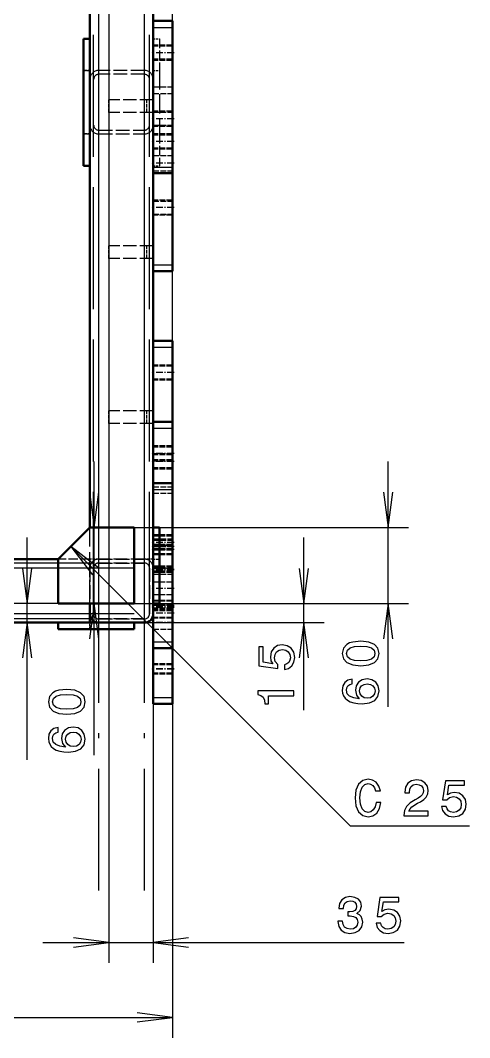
# Model space of a CAD drawing. Extents: x 0 to 1189, y 0 to 841.
# Drawn here: x 1038.4 to 1082.6, y 398.6 to 498.8 of the extents above; entities that cross this region are included whole.
import ezdxf

# ---------------------------------------------------------------- set-up
doc = ezdxf.new("R2010")
doc.units = 0
doc.linetypes.add('DASHDOT', pattern=[18.5, 12, -3, 0.5, -3])
doc.linetypes.add('DASHED', pattern=[15, 12, -3])

msp = doc.modelspace()

# ---------------------------------------------------------------- linework, layer by layer
at = {"color": 7, "linetype": 'DASHDOT', "lineweight": 25}
for p, q in [((1046.1, 413.09), (1046.1, 729.59)), ((1050.6, 413.09), (1050.6, 729.59)), ((1049.6, 444.84), (997.1, 444.84)), ((1049.6, 440.34), (997.1, 440.34))]:
    msp.add_line(p, q, dxfattribs=at)
at = {"color": 7, "lineweight": 25}
for p, q in [((1051.47, 436.97), (1051.47, 724.18)), ((1053.35, 436.97), (1053.35, 724.18)), ((1050.6, 439.47), (1050.6, 703.22)), ((1047.1, 672.47), (1047.1, 405.96)), ((1051.47, 659.47), (1051.47, 405.96)), ((1046.1, 448.84), (1046.1, 565.09)), ((1051.47, 498.09), (1053.35, 498.09)), ((1051.47, 484.34), (1053.35, 484.34)), ((1051.47, 474.72), (1053.35, 474.72)), ((1051.47, 466.59), (1053.35, 466.59)), ((1051.47, 458.62), (1053.35, 458.62)), ((1045.66, 426.42), (1045.66, 455.34)), ((1074.61, 431.18), (1074.61, 455.34)), ((1051.47, 452.59), (1053.35, 452.59)), ((1049.6, 448.84), (1076.61, 448.84)), ((1039.06, 425.96), (1039.06, 447.84)), ((1066.3, 430.85), (1066.3, 447.84)), ((1043.35, 446.97), (1070.86, 419.46)), ((1042.1, 444.84), (1004.6, 444.84)), ((1042.1, 441.34), (1037.06, 441.34)), ((1046.1, 439.47), (1046.1, 441.34)), ((1049.6, 441.34), (1068.3, 441.34)), ((1049.6, 441.34), (1076.61, 441.34)), ((1045.22, 440.34), (1001.47, 440.34)), ((1049.6, 439.47), (1068.3, 439.47)), ((1051.47, 437.59), (1053.35, 437.59)), ((1051.47, 432.09), (1053.35, 432.09)), ((1053.35, 432.09), (1053.35, 398.6)), ((1070.86, 419.46), (1082.63, 419.46)), ((1040.6, 407.96), (1076.18, 407.96)), ((993.35, 400.6), (1053.35, 400.6))]:
    msp.add_line(p, q, dxfattribs=at)
at = {"color": 7, "linetype": 'DASHED', "lineweight": 25}
for p, q in [((1045.6, 440.34), (1045.6, 702.34)), ((1046.1, 439.47), (1046.1, 703.22)), ((1046.1, 439.84), (1046.1, 702.84)), ((1046.1, 439.84), (1046.1, 702.84)), ((1050.6, 439.47), (1050.6, 703.22)), ((1050.6, 439.84), (1050.6, 702.84)), ((1050.6, 439.84), (1050.6, 702.84)), ((1051.1, 440.34), (1051.1, 702.34)), ((1046.1, 445.34), (1046.1, 697.34)), ((1046.1, 445.34), (1046.1, 697.34)), ((1050.6, 445.34), (1050.6, 697.34)), ((1050.6, 445.34), (1050.6, 697.34)), ((1046.1, 445.72), (1046.1, 696.97)), ((1046.1, 445.72), (1046.1, 696.97)), ((1050.6, 445.72), (1050.6, 696.97)), ((1050.6, 445.72), (1050.6, 696.97)), ((1046.1, 445.72), (1046.1, 568.22)), ((1046.1, 445.72), (1046.1, 568.22)), ((1046.1, 445.72), (1046.1, 568.22)), ((1046.1, 445.72), (1046.1, 568.22)), ((1050.6, 445.72), (1050.6, 568.22)), ((1050.6, 445.72), (1050.6, 568.22)), ((1050.6, 445.72), (1050.6, 568.22)), ((1050.6, 445.72), (1050.6, 568.22)), ((1045.22, 445.34), (1001.47, 445.34)), ((1045.22, 444.84), (1001.47, 444.84)), ((1045.22, 444.84), (1001.47, 444.84)), ((1045.22, 444.84), (1001.47, 444.84)), ((1045.22, 440.34), (1001.47, 440.34)), ((1045.22, 440.34), (1001.47, 440.34)), ((1045.22, 440.34), (1001.47, 440.34)), ((1045.22, 439.84), (1001.47, 439.84))]:
    msp.add_line(p, q, dxfattribs=at)
at = {"color": 7, "lineweight": 50}
for p, q in [((1045.22, 448.84), (1045.22, 565.09)), ((1051.47, 440.34), (1051.47, 547.84)), ((1051.47, 498.72), (1051.47, 498.09)), ((1051.47, 498.72), (1053.35, 498.72)), ((1051.47, 498.09), (1051.47, 484.34)), ((1053.35, 498.72), (1053.35, 498.09)), ((1053.35, 498.09), (1053.35, 484.34)), ((1045.22, 496.97), (1044.6, 496.97)), ((1044.6, 484.47), (1044.6, 496.97)), ((1045.22, 484.47), (1044.6, 484.47)), ((1051.47, 484.34), (1051.47, 483.72)), ((1053.35, 484.34), (1053.35, 483.72)), ((1051.47, 483.72), (1053.35, 483.72)), ((1053.35, 483.72), (1053.35, 474.72)), ((1051.47, 474.09), (1053.35, 474.09)), ((1053.35, 474.72), (1053.35, 474.09)), ((1051.47, 467.22), (1053.35, 467.22)), ((1053.35, 467.22), (1053.35, 466.59)), ((1053.35, 466.59), (1053.35, 459.24)), ((1051.47, 459.24), (1053.35, 459.24)), ((1053.35, 459.24), (1053.35, 458.62)), ((1053.35, 458.62), (1053.35, 453.22)), ((1051.47, 453.22), (1053.35, 453.22)), ((1053.35, 453.22), (1053.35, 452.59)), ((1053.35, 452.59), (1053.35, 437.59)), ((1042.1, 445.72), (1045.22, 448.84)), ((1045.22, 448.84), (1049.6, 448.84)), ((1049.6, 448.84), (1049.6, 441.34)), ((1051.47, 448.84), (1051.47, 441.34)), ((1051.47, 448.84), (1052.1, 448.84)), ((1052.1, 448.84), (1052.1, 441.34)), ((1042.1, 445.72), (1004.6, 445.72)), ((1042.1, 441.34), (1042.1, 445.72)), ((1049.6, 441.34), (1042.1, 441.34)), ((1045.22, 440.34), (1045.22, 441.34)), ((1045.22, 440.34), (1045.22, 441.34)), ((1051.47, 441.34), (1051.47, 440.34)), ((1051.47, 441.34), (1052.1, 441.34)), ((1045.22, 440.34), (1045.22, 439.47)), ((1051.47, 440.34), (1051.47, 437.59)), ((1045.22, 439.47), (1001.47, 439.47)), ((1042.1, 438.84), (1042.1, 439.47)), ((1042.1, 438.84), (1049.6, 438.84)), ((1045.22, 439.47), (1046.09, 439.47)), ((1050.6, 439.47), (1046.1, 439.47)), ((1046.1, 439.47), (1050.6, 439.47)), ((1049.6, 438.84), (1049.6, 439.47)), ((1051.47, 437.59), (1051.47, 436.97)), ((1051.47, 436.97), (1053.35, 436.97)), ((1051.47, 436.97), (1051.47, 432.09)), ((1053.35, 437.59), (1053.35, 436.97)), ((1053.35, 436.97), (1053.35, 432.09)), ((1051.47, 432.09), (1051.47, 431.47)), ((1053.35, 432.09), (1053.35, 431.47)), ((1051.47, 431.47), (1053.35, 431.47)), ((1051.47, 431.47), (1051.47, 431.47)), ((1051.47, 431.47), (1053.35, 431.47)), ((1053.35, 431.47), (1053.35, 431.47))]:
    msp.add_line(p, q, dxfattribs=at)
at = {"color": 7, "linetype": 'DASHED', "lineweight": 25, "ltscale": 0.046875}
for p, q in [((1051.47, 498.09), (1053.35, 498.09)), ((1051.47, 498.09), (1053.35, 498.09)), ((1051.47, 498.09), (1053.35, 498.09)), ((1053.35, 496.34), (1051.47, 496.34)), ((1053.35, 496.34), (1051.47, 496.34)), ((1053.35, 496.34), (1051.47, 496.34)), ((1053.35, 496.34), (1051.47, 496.34)), ((1053.35, 496.34), (1051.47, 496.34)), ((1053.35, 496.34), (1051.47, 496.34)), ((1053.35, 496.23), (1051.47, 496.23)), ((1053.35, 496.23), (1051.47, 496.23)), ((1053.35, 496.23), (1051.47, 496.23)), ((1053.35, 496.23), (1051.47, 496.23)), ((1053.35, 494.96), (1051.47, 494.96)), ((1053.35, 494.96), (1051.47, 494.96)), ((1053.35, 494.96), (1051.47, 494.96)), ((1053.35, 494.96), (1051.47, 494.96)), ((1053.35, 494.84), (1051.47, 494.84)), ((1053.35, 494.84), (1051.47, 494.84)), ((1053.35, 494.84), (1051.47, 494.84)), ((1053.35, 494.84), (1051.47, 494.84)), ((1053.35, 494.84), (1051.47, 494.84)), ((1053.35, 494.84), (1051.47, 494.84)), ((1051.47, 492.22), (1053.35, 492.22)), ((1051.47, 491.59), (1053.35, 491.59)), ((1051.47, 491.59), (1053.35, 491.59)), ((1053.35, 489.84), (1051.47, 489.84)), ((1053.35, 489.84), (1051.47, 489.84)), ((1051.47, 489.73), (1053.35, 489.73)), ((1051.47, 489.73), (1053.35, 489.73)), ((1051.47, 488.46), (1053.35, 488.46)), ((1051.47, 488.46), (1053.35, 488.46)), ((1053.35, 488.34), (1051.47, 488.34)), ((1053.35, 488.34), (1051.47, 488.34)), ((1053.35, 487.59), (1051.47, 487.59)), ((1053.35, 487.59), (1051.47, 487.59)), ((1053.35, 487.59), (1051.47, 487.59)), ((1053.35, 487.59), (1051.47, 487.59)), ((1053.35, 487.59), (1051.47, 487.59)), ((1053.35, 487.59), (1051.47, 487.59)), ((1053.35, 487.48), (1051.47, 487.48)), ((1053.35, 487.48), (1051.47, 487.48)), ((1053.35, 487.48), (1051.47, 487.48)), ((1053.35, 487.48), (1051.47, 487.48)), ((1053.35, 486.21), (1051.47, 486.21)), ((1053.35, 486.21), (1051.47, 486.21)), ((1053.35, 486.21), (1051.47, 486.21)), ((1053.35, 486.21), (1051.47, 486.21)), ((1053.35, 486.09), (1051.47, 486.09)), ((1053.35, 486.09), (1051.47, 486.09)), ((1053.35, 486.09), (1051.47, 486.09)), ((1053.35, 486.09), (1051.47, 486.09)), ((1053.35, 486.09), (1051.47, 486.09)), ((1053.35, 486.09), (1051.47, 486.09)), ((1051.47, 485.47), (1053.35, 485.47)), ((1051.47, 485.47), (1053.35, 485.47)), ((1051.47, 484.34), (1053.35, 484.34)), ((1051.47, 484.34), (1053.35, 484.34)), ((1051.47, 484.34), (1053.35, 484.34)), ((1051.47, 483.97), (1053.35, 483.97)), ((1051.47, 483.97), (1053.35, 483.97)), ((1053.35, 481.09), (1051.47, 481.09)), ((1053.35, 481.09), (1051.47, 481.09)), ((1051.47, 480.98), (1053.35, 480.98)), ((1051.47, 480.98), (1053.35, 480.98)), ((1051.47, 479.71), (1053.35, 479.71)), ((1051.47, 479.71), (1053.35, 479.71)), ((1053.35, 479.59), (1051.47, 479.59)), ((1053.35, 479.59), (1051.47, 479.59)), ((1051.47, 474.72), (1053.35, 474.72)), ((1051.47, 466.59), (1053.35, 466.59)), ((1053.35, 464.84), (1051.47, 464.84)), ((1053.35, 464.84), (1051.47, 464.84)), ((1053.35, 464.84), (1051.47, 464.84)), ((1053.35, 464.73), (1051.47, 464.73)), ((1053.35, 464.73), (1051.47, 464.73)), ((1053.35, 463.46), (1051.47, 463.46)), ((1053.35, 463.46), (1051.47, 463.46)), ((1053.35, 463.34), (1051.47, 463.34)), ((1053.35, 463.34), (1051.47, 463.34)), ((1053.35, 463.34), (1051.47, 463.34)), ((1051.47, 458.62), (1053.35, 458.62)), ((1053.35, 456.87), (1051.47, 456.87)), ((1053.35, 456.87), (1051.47, 456.87)), ((1053.35, 456.87), (1051.47, 456.87)), ((1053.35, 456.75), (1051.47, 456.75)), ((1053.35, 456.75), (1051.47, 456.75)), ((1053.35, 456.09), (1051.47, 456.09)), ((1053.35, 456.09), (1051.47, 456.09)), ((1053.35, 456.09), (1051.47, 456.09)), ((1053.35, 455.98), (1051.47, 455.98)), ((1053.35, 455.98), (1051.47, 455.98)), ((1053.35, 455.49), (1051.47, 455.49)), ((1053.35, 455.49), (1051.47, 455.49)), ((1053.35, 455.37), (1051.47, 455.37)), ((1053.35, 455.37), (1051.47, 455.37)), ((1053.35, 455.37), (1051.47, 455.37)), ((1053.35, 454.71), (1051.47, 454.71)), ((1053.35, 454.71), (1051.47, 454.71)), ((1053.35, 454.59), (1051.47, 454.59)), ((1053.35, 454.59), (1051.47, 454.59)), ((1053.35, 454.59), (1051.47, 454.59)), ((1051.47, 452.84), (1053.35, 452.84)), ((1051.47, 452.84), (1053.35, 452.84)), ((1051.47, 452.59), (1053.35, 452.59)), ((1051.47, 452.22), (1053.35, 452.22)), ((1053.35, 448.12), (1051.47, 448.12)), ((1053.35, 448.12), (1051.47, 448.12)), ((1053.35, 448.12), (1051.47, 448.12)), ((1053.35, 448), (1051.47, 448)), ((1053.35, 448), (1051.47, 448)), ((1051.47, 447.72), (1053.35, 447.72)), ((1051.47, 447.72), (1053.35, 447.72)), ((1051.47, 447.59), (1053.35, 447.59)), ((1053.35, 447.16), (1051.47, 447.16)), ((1053.35, 447.16), (1051.47, 447.16)), ((1053.35, 447.16), (1051.47, 447.16)), ((1053.35, 447.16), (1051.47, 447.16)), ((1051.47, 447.09), (1053.35, 447.09)), ((1051.47, 447.09), (1053.35, 447.09)), ((1051.47, 447.09), (1053.35, 447.09)), ((1051.47, 447.09), (1053.35, 447.09)), ((1053.35, 447.07), (1051.47, 447.07)), ((1053.35, 447.07), (1051.47, 447.07)), ((1051.47, 446.97), (1053.35, 446.97)), ((1051.47, 446.97), (1053.35, 446.97)), ((1053.35, 446.74), (1051.47, 446.74)), ((1053.35, 446.74), (1051.47, 446.74)), ((1053.35, 446.62), (1051.47, 446.62)), ((1053.35, 446.62), (1051.47, 446.62)), ((1053.35, 446.62), (1051.47, 446.62)), ((1053.35, 446.24), (1051.47, 446.24)), ((1053.35, 446.24), (1051.47, 446.24)), ((1053.35, 446.16), (1051.47, 446.16)), ((1053.35, 446.16), (1051.47, 446.16)), ((1053.35, 446.16), (1051.47, 446.16)), ((1053.35, 446.16), (1051.47, 446.16)), ((1053.35, 445.03), (1051.47, 445.03)), ((1053.35, 445.03), (1051.47, 445.03)), ((1053.35, 445.03), (1051.47, 445.03)), ((1053.35, 445.03), (1051.47, 445.03)), ((1053.35, 445.03), (1051.47, 445.03)), ((1053.35, 444.98), (1051.47, 444.98)), ((1051.47, 444.87), (1053.35, 444.87)), ((1051.47, 444.87), (1053.35, 444.87)), ((1053.35, 444.81), (1051.47, 444.81)), ((1053.35, 444.81), (1051.47, 444.81)), ((1053.35, 444.81), (1051.47, 444.81)), ((1053.35, 444.81), (1051.47, 444.81)), ((1053.35, 444.81), (1051.47, 444.81)), ((1053.35, 444.81), (1051.47, 444.81)), ((1053.35, 444.81), (1051.47, 444.81)), ((1053.35, 444.81), (1051.47, 444.81)), ((1053.35, 444.81), (1051.47, 444.81)), ((1053.35, 444.81), (1051.47, 444.81)), ((1053.35, 444.78), (1051.47, 444.78)), ((1053.35, 444.78), (1051.47, 444.78)), ((1053.35, 444.53), (1051.47, 444.53)), ((1053.35, 444.53), (1051.47, 444.53)), ((1053.35, 444.5), (1051.47, 444.5)), ((1053.35, 444.5), (1051.47, 444.5)), ((1053.35, 444.5), (1051.47, 444.5)), ((1053.35, 444.5), (1051.47, 444.5)), ((1053.35, 444.5), (1051.47, 444.5)), ((1053.35, 444.5), (1051.47, 444.5)), ((1053.35, 444.5), (1051.47, 444.5)), ((1053.35, 444.5), (1051.47, 444.5)), ((1053.35, 444.5), (1051.47, 444.5)), ((1053.35, 444.5), (1051.47, 444.5)), ((1053.35, 444.46), (1051.47, 444.46)), ((1053.35, 444.41), (1051.47, 444.41)), ((1053.35, 444.41), (1051.47, 444.41)), ((1053.35, 444.41), (1051.47, 444.41)), ((1053.35, 444.41), (1051.47, 444.41)), ((1053.35, 444.41), (1051.47, 444.41)), ((1051.47, 444.24), (1053.35, 444.24)), ((1053.35, 443.47), (1051.47, 443.47)), ((1053.35, 442.22), (1051.47, 442.22)), ((1053.35, 441.66), (1051.47, 441.66)), ((1053.35, 441.66), (1051.47, 441.66)), ((1053.35, 441.65), (1051.47, 441.65)), ((1053.35, 441.65), (1051.47, 441.65)), ((1053.35, 441.57), (1051.47, 441.57)), ((1053.35, 441.57), (1051.47, 441.57)), ((1053.35, 441.57), (1051.47, 441.57)), ((1053.35, 441.57), (1051.47, 441.57)), ((1053.35, 441.28), (1051.47, 441.28)), ((1053.35, 441.28), (1051.47, 441.28)), ((1053.35, 441.28), (1051.47, 441.28)), ((1053.35, 441.28), (1051.47, 441.28)), ((1053.35, 441.28), (1051.47, 441.28)), ((1053.35, 441.23), (1051.47, 441.23)), ((1053.35, 441.19), (1051.47, 441.19)), ((1053.35, 441.19), (1051.47, 441.19)), ((1053.35, 441.19), (1051.47, 441.19)), ((1053.35, 441.19), (1051.47, 441.19)), ((1053.35, 441.19), (1051.47, 441.19)), ((1053.35, 441.19), (1051.47, 441.19)), ((1053.35, 441.19), (1051.47, 441.19)), ((1053.35, 441.19), (1051.47, 441.19)), ((1053.35, 441.19), (1051.47, 441.19)), ((1053.35, 441.19), (1051.47, 441.19)), ((1053.35, 441.16), (1051.47, 441.16)), ((1053.35, 441.16), (1051.47, 441.16)), ((1053.35, 440.91), (1051.47, 440.91)), ((1053.35, 440.91), (1051.47, 440.91)), ((1053.35, 440.91), (1051.47, 440.91)), ((1053.35, 440.91), (1051.47, 440.91)), ((1053.35, 440.91), (1051.47, 440.91)), ((1053.35, 440.91), (1051.47, 440.91)), ((1053.35, 440.88), (1051.47, 440.88)), ((1053.35, 440.88), (1051.47, 440.88)), ((1053.35, 440.88), (1051.47, 440.88)), ((1053.35, 440.88), (1051.47, 440.88)), ((1053.35, 440.88), (1051.47, 440.88)), ((1053.35, 440.88), (1051.47, 440.88)), ((1053.35, 440.88), (1051.47, 440.88)), ((1053.35, 440.88), (1051.47, 440.88)), ((1053.35, 440.88), (1051.47, 440.88)), ((1053.35, 440.88), (1051.47, 440.88)), ((1053.35, 440.82), (1051.47, 440.82)), ((1053.35, 440.82), (1051.47, 440.82)), ((1053.35, 440.74), (1051.47, 440.74)), ((1053.35, 440.74), (1051.47, 440.74)), ((1053.35, 440.74), (1051.47, 440.74)), ((1053.35, 440.74), (1051.47, 440.74)), ((1053.35, 440.71), (1051.47, 440.71)), ((1053.35, 440.66), (1051.47, 440.66)), ((1053.35, 440.66), (1051.47, 440.66)), ((1053.35, 440.66), (1051.47, 440.66)), ((1053.35, 440.66), (1051.47, 440.66)), ((1053.35, 440.66), (1051.47, 440.66)), ((1053.35, 440.66), (1051.47, 440.66)), ((1053.35, 440.66), (1051.47, 440.66)), ((1053.35, 440.65), (1051.47, 440.65)), ((1053.35, 440.65), (1051.47, 440.65)), ((1053.35, 439.99), (1051.47, 439.99)), ((1053.35, 439.99), (1051.47, 439.99)), ((1053.35, 439.91), (1051.47, 439.91)), ((1053.35, 439.91), (1051.47, 439.91)), ((1053.35, 439.91), (1051.47, 439.91)), ((1053.35, 439.91), (1051.47, 439.91)), ((1051.47, 439.47), (1053.35, 439.47)), ((1051.47, 439.47), (1053.35, 439.47)), ((1051.47, 438.84), (1053.35, 438.84)), ((1051.47, 437.59), (1053.35, 437.59)), ((1053.35, 435.41), (1051.47, 435.41)), ((1053.35, 435.41), (1051.47, 435.41)), ((1053.35, 435.4), (1051.47, 435.4)), ((1053.35, 435.4), (1051.47, 435.4)), ((1053.35, 435.32), (1051.47, 435.32)), ((1053.35, 435.32), (1051.47, 435.32)), ((1053.35, 435.32), (1051.47, 435.32)), ((1053.35, 435.32), (1051.47, 435.32)), ((1053.35, 434.49), (1051.47, 434.49)), ((1053.35, 434.49), (1051.47, 434.49)), ((1053.35, 434.49), (1051.47, 434.49)), ((1053.35, 434.49), (1051.47, 434.49)), ((1053.35, 434.41), (1051.47, 434.41)), ((1053.35, 434.41), (1051.47, 434.41)), ((1053.35, 434.4), (1051.47, 434.4)), ((1053.35, 434.4), (1051.47, 434.4)), ((1051.47, 432.09), (1053.35, 432.09)), ((1051.47, 432.09), (1053.35, 432.09)), ((1051.47, 432.09), (1053.35, 432.09))]:
    msp.add_line(p, q, dxfattribs=at)
at = {"color": 7, "linetype": 'DASHED', "lineweight": 25, "ltscale": 0.3125}
msp.add_line((1045.22, 484.47), (1045.22, 496.97), dxfattribs=at)
at = {"color": 7, "linetype": 'DASHED', "lineweight": 25, "ltscale": 0.015625}
for p, q in [((1051.47, 496.97), (1052.1, 496.97)), ((1045.22, 493.84), (1044.6, 493.84)), ((1044.6, 493.84), (1045.22, 493.84)), ((1051.47, 493.84), (1052.1, 493.84)), ((1045.22, 487.59), (1044.6, 487.59)), ((1044.6, 487.59), (1045.22, 487.59)), ((1051.47, 487.59), (1052.1, 487.59)), ((1051.47, 484.47), (1052.1, 484.47)), ((1051.47, 445.72), (1052.1, 445.72)), ((1051.47, 445.72), (1052.1, 445.72)), ((1051.47, 445.72), (1052.1, 445.72)), ((1051.47, 445.72), (1052.1, 445.72)), ((1045.22, 439.47), (1045.22, 438.84)), ((1045.22, 438.84), (1045.22, 439.47)), ((1045.22, 439.47), (1045.22, 438.84)), ((1045.22, 439.47), (1045.22, 438.84))]:
    msp.add_line(p, q, dxfattribs=at)
at = {"color": 7, "linetype": 'DASHED', "lineweight": 25, "ltscale": 0.078125}
for p, q in [((1052.1, 496.97), (1052.1, 493.84)), ((1052.1, 487.59), (1052.1, 484.47)), ((1045.22, 445.72), (1042.1, 445.72)), ((1045.22, 444.84), (1042.1, 444.84)), ((1042.1, 439.47), (1045.22, 439.47))]:
    msp.add_line(p, q, dxfattribs=at)
at = {"color": 7, "linetype": 'DASHDOT', "lineweight": 25, "ltscale": 0.056253}
for p, q in [((1053.53, 495.59), (1051.28, 495.59)), ((1053.53, 489.09), (1051.28, 489.09)), ((1053.53, 486.84), (1051.28, 486.84)), ((1053.53, 484.72), (1051.28, 484.72)), ((1053.53, 480.34), (1051.28, 480.34)), ((1053.53, 464.09), (1051.28, 464.09)), ((1053.53, 456.12), (1051.28, 456.12)), ((1053.53, 455.34), (1051.28, 455.34)), ((1053.53, 447.37), (1051.28, 447.37)), ((1053.53, 446.97), (1051.28, 446.97)), ((1053.53, 446.66), (1051.28, 446.66)), ((1053.53, 444.72), (1051.28, 444.72)), ((1053.53, 444.66), (1051.28, 444.66)), ((1053.53, 442.84), (1051.28, 442.84)), ((1053.53, 441.16), (1051.28, 441.16)), ((1053.53, 441.15), (1051.28, 441.15)), ((1053.53, 441.03), (1051.28, 441.03)), ((1053.53, 440.97), (1051.28, 440.97)), ((1053.53, 440.41), (1051.28, 440.41)), ((1053.53, 439.47), (1051.28, 439.47)), ((1053.53, 434.91), (1051.28, 434.91)), ((1053.53, 434.9), (1051.28, 434.9))]:
    msp.add_line(p, q, dxfattribs=at)
at = {"color": 7, "linetype": 'DASHED', "lineweight": 25, "ltscale": 0.1125}
for p, q in [((1050.6, 493.84), (1046.1, 493.84)), ((1050.6, 493.47), (1046.1, 493.47)), ((1046.1, 487.97), (1050.6, 487.97)), ((1046.1, 487.59), (1050.6, 487.59)), ((1045.22, 444.84), (1045.22, 440.34)), ((1045.6, 444.84), (1045.6, 440.34)), ((1046.1, 445.72), (1050.6, 445.72)), ((1050.6, 445.72), (1046.1, 445.72)), ((1046.1, 445.72), (1050.6, 445.72)), ((1046.1, 445.72), (1050.6, 445.72)), ((1046.1, 445.34), (1050.6, 445.34)), ((1050.6, 445.34), (1046.1, 445.34)), ((1046.1, 445.34), (1050.6, 445.34)), ((1051.1, 444.84), (1051.1, 440.34)), ((1050.6, 439.84), (1046.1, 439.84)), ((1046.1, 439.84), (1050.6, 439.84)), ((1050.6, 439.84), (1046.1, 439.84)), ((1050.6, 439.47), (1046.1, 439.47))]:
    msp.add_line(p, q, dxfattribs=at)
at = {"color": 7, "linetype": 'DASHED', "lineweight": 25, "ltscale": 0.15625}
msp.add_line((1052.1, 493.84), (1052.1, 487.59), dxfattribs=at)
at = {"color": 7, "linetype": 'DASHED', "lineweight": 25, "ltscale": 0.03125}
for p, q in [((1047.1, 489.72), (1047.1, 490.97)), ((1050.85, 489.72), (1050.85, 490.97)), ((1047.1, 475.34), (1047.1, 476.59)), ((1050.85, 475.34), (1050.85, 476.59)), ((1047.1, 459.09), (1047.1, 460.34)), ((1050.85, 459.09), (1050.85, 460.34))]:
    msp.add_line(p, q, dxfattribs=at)
at = {"color": 7, "linetype": 'DASHED', "lineweight": 25, "ltscale": 0.109375}
for p, q in [((1051.47, 490.97), (1047.1, 490.97)), ((1051.47, 489.72), (1047.1, 489.72)), ((1051.47, 476.59), (1047.1, 476.59)), ((1051.47, 475.34), (1047.1, 475.34)), ((1051.47, 460.34), (1047.1, 460.34)), ((1051.47, 459.09), (1047.1, 459.09))]:
    msp.add_line(p, q, dxfattribs=at)
at = {"color": 7, "linetype": 'DASHED', "lineweight": 25, "ltscale": 0.1875}
for p, q in [((1045.22, 441.34), (1045.22, 448.84)), ((1046.1, 441.34), (1046.1, 448.84))]:
    msp.add_line(p, q, dxfattribs=at)
at = {"color": 7, "linetype": 'DASHED', "lineweight": 25, "ltscale": 0.021875}
for p, q in [((1046.1, 445.72), (1045.22, 445.72)), ((1045.22, 445.72), (1045.22, 444.84)), ((1051.47, 445.72), (1050.6, 445.72))]:
    msp.add_line(p, q, dxfattribs=at)
at = {"color": 7, "linetype": 'DASHED', "lineweight": 25, "ltscale": 0.0875}
for p, q in [((1045.22, 441.34), (1045.22, 444.84)), ((1051.47, 444.84), (1051.47, 441.34))]:
    msp.add_line(p, q, dxfattribs=at)
at = {"color": 7, "linetype": 'DASHED', "lineweight": 25, "ltscale": 0.000316635}
msp.add_line((1051.47, 440.33), (1051.47, 440.34), dxfattribs=at)
at = {"color": 7, "linetype": 'DASHED', "lineweight": 25, "ltscale": 0.08754}
msp.add_line((1046.09, 439.47), (1049.6, 439.47), dxfattribs=at)
at = {"color": 7, "lineweight": 25}
for points in [[(1045.2, 452.31), (1045.66, 448.84), (1046.12, 452.31)], [(1074.15, 452.31), (1074.61, 448.84), (1075.07, 452.31)], [(1046.12, 444.84), (1043.35, 446.97), (1045.48, 444.19)], [(1038.6, 444.81), (1039.06, 441.34), (1039.51, 444.81)], [(1065.84, 444.81), (1066.3, 441.34), (1066.76, 444.81)], [(1046.12, 437.87), (1045.66, 441.34), (1045.2, 437.87)], [(1075.07, 437.87), (1074.61, 441.34), (1074.15, 437.87)], [(1039.51, 436), (1039.06, 439.47), (1038.6, 436)], [(1066.76, 436), (1066.3, 439.47), (1065.84, 436)], [(1043.63, 407.51), (1047.1, 407.96), (1043.63, 408.42)], [(1054.94, 408.42), (1051.47, 407.96), (1054.94, 407.51)], [(1049.88, 400.15), (1053.35, 400.6), (1049.88, 401.06)]]:
    msp.add_lwpolyline(points, dxfattribs=at)
for points in [[(1064.39, 434.85), (1064.8, 434.97), (1065.12, 435.21), (1065.32, 435.58), (1065.4, 436.04), (1065.31, 436.55), (1065.06, 436.95), (1064.67, 437.2), (1064.16, 437.3), (1063.7, 437.21), (1063.33, 436.97), (1063.09, 436.59), (1063, 436.1), (1063.06, 435.72), (1063.23, 435.43), (1062.29, 435.57), (1062.29, 437.1), (1061.87, 437.1), (1061.87, 435.23), (1063.73, 434.96), (1063.73, 435.36), (1063.49, 435.65), (1063.41, 436.02), (1063.46, 436.35), (1063.62, 436.59), (1063.87, 436.75), (1064.19, 436.81), (1064.51, 436.75), (1064.75, 436.59), (1064.91, 436.34), (1064.97, 436.02), (1064.93, 435.76), (1064.81, 435.55), (1064.63, 435.4), (1064.39, 435.32)], [(1071.9, 435.22), (1072.69, 435.3), (1073.26, 435.53), (1073.6, 435.91), (1073.71, 436.44), (1073.6, 436.95), (1073.26, 437.33), (1072.69, 437.56), (1071.9, 437.65), (1071.11, 437.56), (1070.8, 437.47), (1070.54, 437.33), (1070.2, 436.95), (1070.08, 436.44), (1070.2, 435.91), (1070.55, 435.53), (1071.11, 435.3)], [(1071.9, 435.7), (1071.29, 435.74), (1070.85, 435.87), (1070.59, 436.1), (1070.5, 436.44), (1070.59, 436.77), (1070.85, 436.99), (1071.29, 437.12), (1071.9, 437.16), (1072.52, 437.12), (1072.95, 436.99), (1073.21, 436.77), (1073.3, 436.44), (1073.21, 436.1), (1072.95, 435.87), (1072.52, 435.74)], [(1071.05, 433.91), (1070.64, 433.81), (1070.34, 433.59), (1070.15, 433.25), (1070.08, 432.8), (1070.12, 432.51), (1070.22, 432.25), (1070.37, 432.02), (1070.59, 431.83), (1070.87, 431.68), (1071.21, 431.57), (1071.61, 431.5), (1072.06, 431.48), (1072.77, 431.56), (1073.29, 431.81), (1073.6, 432.2), (1073.71, 432.75), (1073.62, 433.24), (1073.38, 433.61), (1073.01, 433.85), (1072.54, 433.94), (1072.06, 433.85), (1071.69, 433.62), (1071.46, 433.26), (1071.38, 432.82), (1071.48, 432.34), (1071.76, 431.98), (1071.21, 432.06), (1070.81, 432.22), (1070.57, 432.47), (1070.49, 432.81), (1070.53, 433.06), (1070.64, 433.25), (1070.82, 433.38), (1071.05, 433.45)], [(1042.95, 430.46), (1043.74, 430.54), (1044.31, 430.77), (1044.65, 431.15), (1044.76, 431.68), (1044.65, 432.2), (1044.31, 432.57), (1043.74, 432.81), (1042.95, 432.89), (1042.16, 432.81), (1041.85, 432.71), (1041.59, 432.57), (1041.25, 432.2), (1041.14, 431.68), (1041.25, 431.15), (1041.6, 430.77), (1042.16, 430.54)], [(1072.54, 433.45), (1072.86, 433.39), (1073.1, 433.25), (1073.26, 433.03), (1073.31, 432.74), (1073.26, 432.45), (1073.11, 432.22), (1072.86, 432.07), (1072.55, 432.03), (1072.23, 432.08), (1072, 432.22), (1071.84, 432.45), (1071.79, 432.76), (1071.84, 433.04), (1071.99, 433.25), (1072.23, 433.39)], [(1042.95, 430.95), (1042.34, 430.99), (1041.9, 431.11), (1041.64, 431.34), (1041.55, 431.68), (1041.64, 432.01), (1041.9, 432.24), (1042.34, 432.36), (1042.95, 432.4), (1043.57, 432.36), (1044, 432.24), (1044.26, 432.01), (1044.35, 431.68), (1044.26, 431.34), (1044, 431.11), (1043.57, 430.99)], [(1065.3, 432.28), (1065.3, 432.74), (1061.77, 432.74), (1061.77, 432.39), (1062.08, 432.3), (1062.29, 432.12), (1062.41, 431.84), (1062.45, 431.46), (1062.81, 431.46), (1062.81, 432.28)], [(1042.1, 429.15), (1041.69, 429.06), (1041.39, 428.83), (1041.2, 428.49), (1041.14, 428.05), (1041.17, 427.75), (1041.27, 427.49), (1041.42, 427.27), (1041.64, 427.07), (1041.92, 426.92), (1042.26, 426.81), (1042.66, 426.74), (1043.11, 426.72), (1043.82, 426.8), (1044.34, 427.05), (1044.66, 427.45), (1044.76, 427.99), (1044.67, 428.48), (1044.43, 428.85), (1044.06, 429.1), (1043.59, 429.18), (1043.11, 429.1), (1042.74, 428.86), (1042.51, 428.51), (1042.43, 428.06), (1042.53, 427.58), (1042.81, 427.22), (1042.26, 427.3), (1041.86, 427.46), (1041.62, 427.71), (1041.54, 428.05), (1041.58, 428.3), (1041.69, 428.5), (1041.87, 428.62), (1042.1, 428.69)], [(1043.59, 428.69), (1043.91, 428.64), (1044.15, 428.5), (1044.31, 428.27), (1044.36, 427.99), (1044.31, 427.69), (1044.16, 427.46), (1043.91, 427.32), (1043.6, 427.27), (1043.28, 427.32), (1043.05, 427.46), (1042.9, 427.69), (1042.84, 428.01), (1042.9, 428.28), (1043.04, 428.5), (1043.28, 428.64)], [(1073.41, 421.76), (1073.31, 421.33), (1073.14, 421.03), (1072.91, 420.85), (1072.64, 420.78), (1072.31, 420.88), (1072.05, 421.15), (1071.88, 421.59), (1071.82, 422.21), (1071.88, 422.82), (1072.05, 423.27), (1072.3, 423.54), (1072.64, 423.63), (1072.88, 423.58), (1073.08, 423.44), (1073.25, 423.22), (1073.36, 422.9), (1073.84, 422.9), (1073.68, 423.38), (1073.42, 423.75), (1073.06, 423.97), (1072.64, 424.05), (1072.1, 423.93), (1071.69, 423.57), (1071.43, 422.99), (1071.34, 422.21), (1071.43, 421.42), (1071.69, 420.84), (1072.1, 420.48), (1072.64, 420.36), (1073.1, 420.46), (1073.48, 420.72), (1073.75, 421.16), (1073.89, 421.76)], [(1076.15, 420.46), (1078.55, 420.46), (1078.55, 420.89), (1076.65, 420.89), (1076.76, 421.13), (1076.94, 421.32), (1077.5, 421.68), (1077.79, 421.83), (1078.13, 422.05), (1078.36, 422.3), (1078.5, 422.6), (1078.55, 422.94), (1078.47, 423.36), (1078.23, 423.69), (1077.87, 423.91), (1077.4, 423.98), (1076.91, 423.9), (1076.54, 423.66), (1076.31, 423.28), (1076.23, 422.78), (1076.23, 422.71), (1076.69, 422.71), (1076.69, 422.75), (1076.73, 423.09), (1076.87, 423.35), (1077.08, 423.51), (1077.37, 423.56), (1077.66, 423.51), (1077.88, 423.39), (1078.02, 423.19), (1078.07, 422.94), (1078.04, 422.71), (1077.94, 422.51), (1077.78, 422.34), (1077.56, 422.19), (1077.26, 422.03), (1076.77, 421.72), (1076.42, 421.38), (1076.21, 420.98), (1076.15, 420.47)], [(1079.86, 421.37), (1079.97, 420.96), (1080.22, 420.63), (1080.58, 420.43), (1081.05, 420.36), (1081.56, 420.45), (1081.95, 420.69), (1082.21, 421.09), (1082.3, 421.59), (1082.22, 422.06), (1081.97, 422.43), (1081.6, 422.67), (1081.11, 422.75), (1080.73, 422.69), (1080.44, 422.52), (1080.58, 423.47), (1082.11, 423.47), (1082.11, 423.88), (1080.24, 423.88), (1079.96, 422.03), (1080.37, 422.03), (1080.66, 422.26), (1081.03, 422.35), (1081.35, 422.29), (1081.6, 422.13), (1081.76, 421.88), (1081.81, 421.57), (1081.76, 421.25), (1081.6, 421), (1081.35, 420.85), (1081.03, 420.79), (1080.76, 420.83), (1080.56, 420.94), (1080.41, 421.12), (1080.33, 421.37)], [(1069.66, 410.06), (1069.66, 410.03), (1069.74, 409.54), (1069.98, 409.18), (1070.35, 408.95), (1070.84, 408.86), (1071.37, 408.95), (1071.76, 409.17), (1072.01, 409.52), (1072.1, 409.98), (1072.06, 410.27), (1071.95, 410.52), (1071.77, 410.7), (1071.53, 410.84), (1071.86, 411.11), (1071.97, 411.55), (1071.9, 411.94), (1071.68, 412.24), (1071.33, 412.42), (1070.84, 412.49), (1070.39, 412.41), (1070.04, 412.19), (1069.81, 411.83), (1069.74, 411.36), (1069.74, 411.33), (1070.19, 411.33), (1070.23, 411.65), (1070.36, 411.88), (1070.57, 412.02), (1070.87, 412.08), (1071.13, 412.03), (1071.32, 411.93), (1071.44, 411.76), (1071.48, 411.53), (1071.44, 411.28), (1071.32, 411.11), (1071.11, 411.01), (1070.82, 410.98), (1070.62, 410.99), (1070.62, 410.59), (1070.87, 410.6), (1071.19, 410.55), (1071.42, 410.43), (1071.56, 410.23), (1071.61, 409.98), (1071.56, 409.68), (1071.41, 409.47), (1071.18, 409.33), (1070.87, 409.29), (1070.56, 409.34), (1070.32, 409.49), (1070.18, 409.73), (1070.12, 410.06)], [(1073.41, 409.88), (1073.53, 409.46), (1073.77, 409.14), (1074.14, 408.94), (1074.6, 408.86), (1075.11, 408.95), (1075.51, 409.2), (1075.76, 409.59), (1075.86, 410.1), (1075.77, 410.57), (1075.53, 410.94), (1075.15, 411.17), (1074.66, 411.26), (1074.28, 411.2), (1073.99, 411.03), (1074.13, 411.97), (1075.66, 411.97), (1075.66, 412.39), (1073.79, 412.39), (1073.52, 410.53), (1073.92, 410.53), (1074.21, 410.77), (1074.58, 410.85), (1074.91, 410.8), (1075.15, 410.64), (1075.31, 410.39), (1075.37, 410.07), (1075.31, 409.76), (1075.15, 409.51), (1074.9, 409.35), (1074.58, 409.3), (1074.32, 409.33), (1074.11, 409.45), (1073.96, 409.63), (1073.88, 409.88)]]:
    msp.add_lwpolyline(points, close=True, dxfattribs=at)
at = {"color": 7, "linetype": 'DASHED', "lineweight": 25}
for centre, radius, start, end in [((1046.1, 492.97), 0.875, 90, 180), ((1046.1, 492.97), 0.5, 90, 180), ((1050.6, 492.97), 0.875, 360, 90), ((1050.6, 492.97), 0.5, 360, 90), ((1046.1, 488.47), 0.875, 180, 270), ((1046.1, 488.47), 0.5, 180, 270), ((1050.6, 488.47), 0.875, 270, 360), ((1050.6, 488.47), 0.5, 270, 360), ((1046.1, 444.84), 0.875, 90, 180), ((1046.1, 444.84), 0.875, 90, 180), ((1046.1, 444.84), 0.875, 90, 180), ((1046.1, 444.84), 0.5, 90, 180), ((1046.1, 444.84), 0.5, 90, 180), ((1046.1, 444.84), 0.5, 90.0001, 179.9999), ((1050.6, 444.84), 0.875, 360, 90), ((1050.6, 444.84), 0.875, 0, 90), ((1050.6, 444.84), 0.875, 0, 90), ((1050.6, 444.84), 0.5, 360, 90), ((1050.6, 444.84), 0.5, 0.0001, 89.9999), ((1050.6, 444.84), 0.5, 0, 90), ((1046.1, 440.34), 0.875, 180, 270), ((1046.1, 440.34), 0.5, 180, 270), ((1046.1, 440.34), 0.5, 180, 270), ((1046.1, 440.34), 0.5, 180, 270), ((1050.6, 440.34), 0.5, 270, 360), ((1050.6, 440.34), 0.5, 270, 360), ((1050.6, 440.34), 0.5, 270, 360), ((1050.6, 440.34), 0.875, 270, 317.1903)]:
    msp.add_arc(centre, radius, start, end, dxfattribs=at)
at = {"color": 7, "lineweight": 50}
for centre, start, end in [((1046.1, 440.34), 180, 270), ((1046.1, 440.34), 180, 270), ((1050.6, 440.34), 270, 360), ((1050.6, 440.34), 270, 360), ((1050.6, 440.34), 317.1902, 359.1704)]:
    msp.add_arc(centre, 0.875, start, end, dxfattribs=at)

doc.saveas('drawing.dxf')
